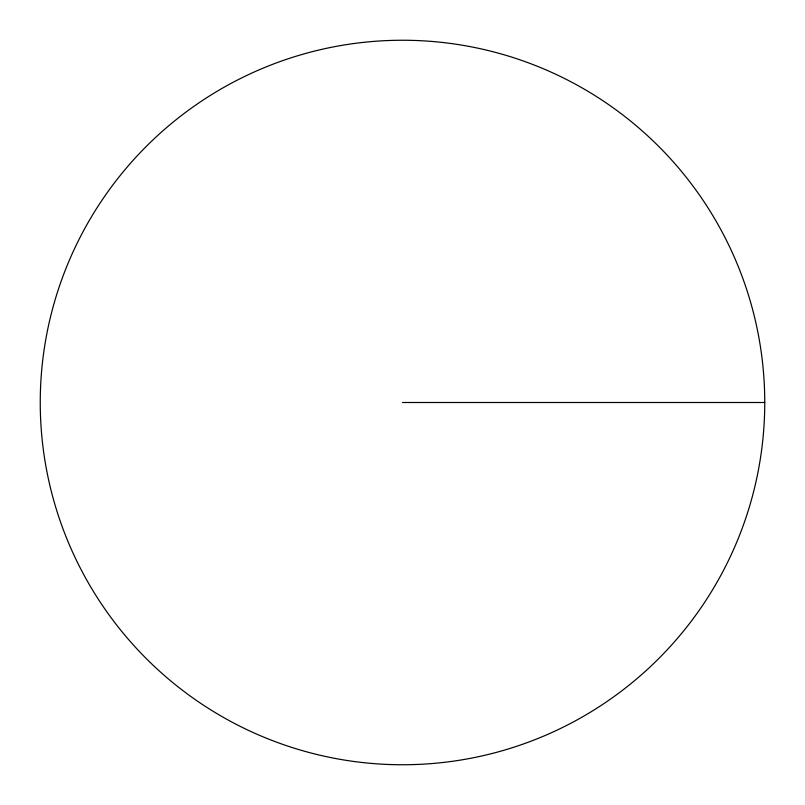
<?xml version="1.0" encoding="UTF-8"?>
<svg xmlns="http://www.w3.org/2000/svg" width="805" height="805" viewBox="0 0 805 805"><rect width="100%" height="100%" fill="white"/><g stroke="black" fill="none" stroke-linecap="round" stroke-linejoin="round"><path stroke-width="1.21" d="M402.5 402.5L764.75 402.5A362.25 362.25 0 0 1 221.375 716.219A362.25 362.25 0 0 1 221.375 88.781A362.25 362.25 0 0 1 764.75 402.5"/></g></svg>
